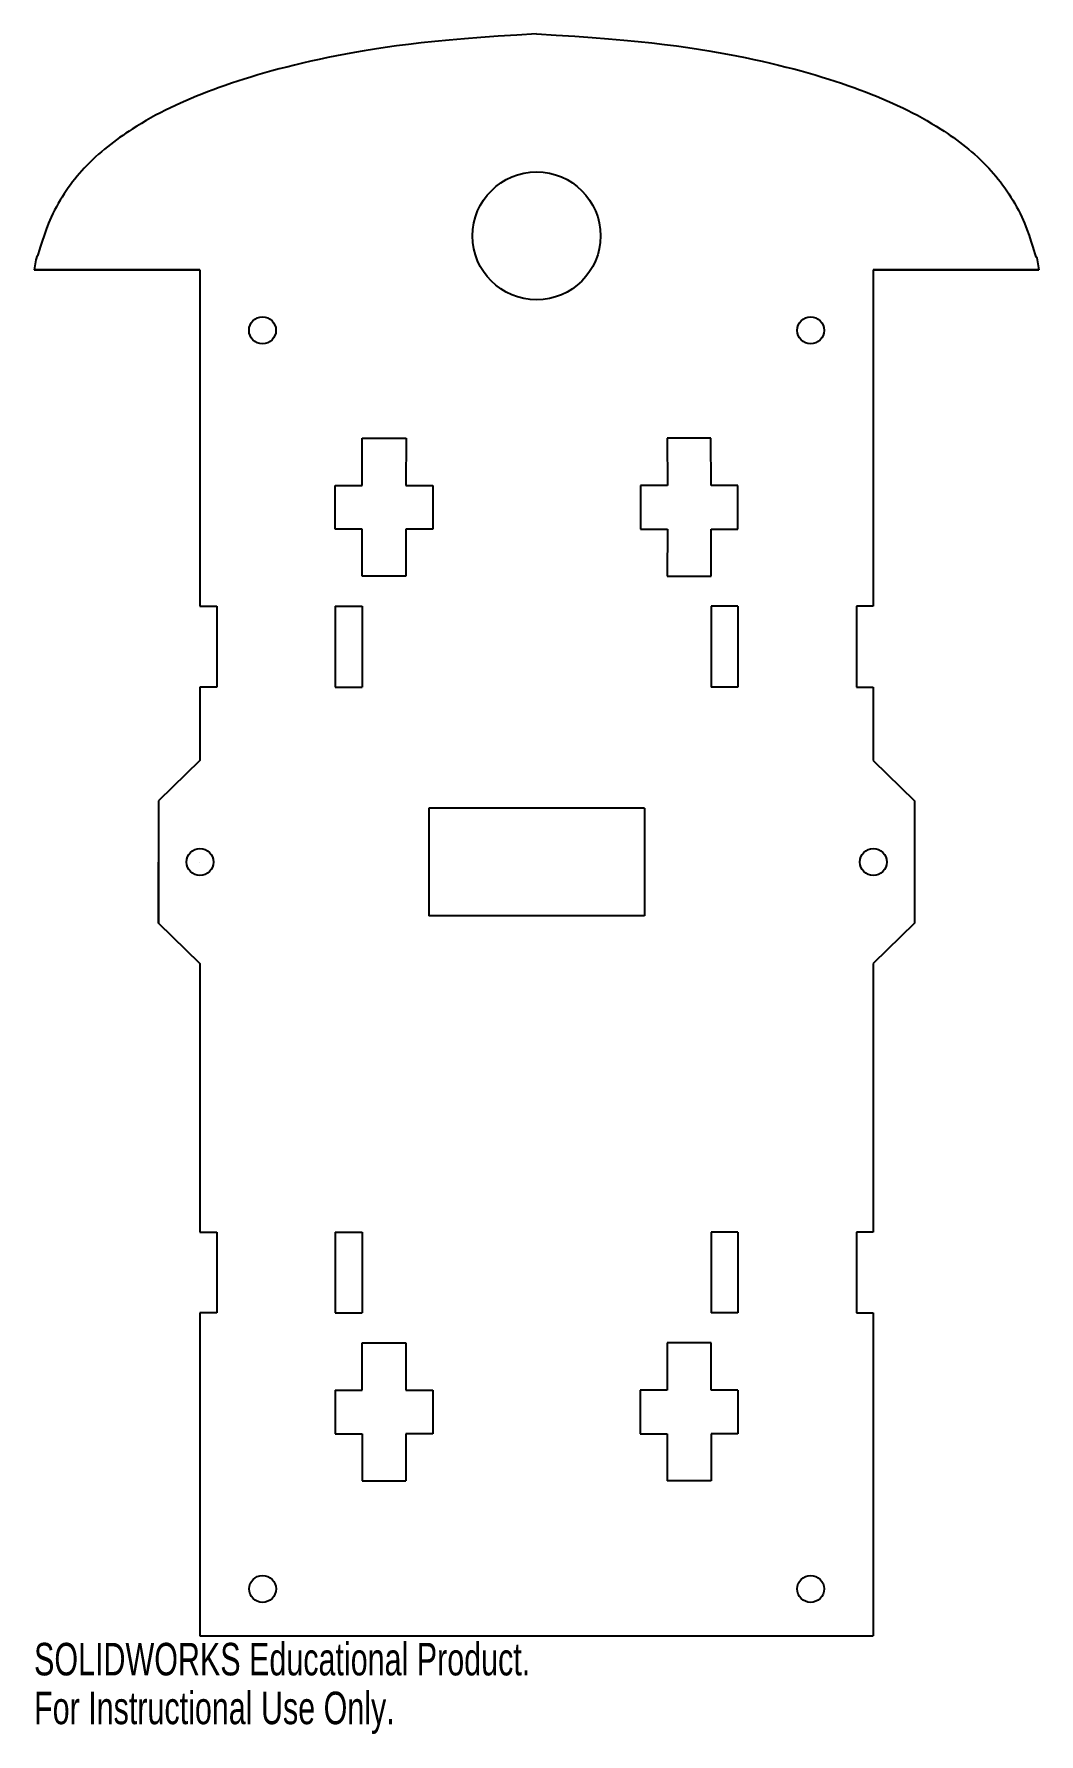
# Model space of a CAD drawing. Header units: millimetres. Extents: x -75 to 75, y -130 to 123.
import ezdxf

# ---------------------------------------------------------------- set-up
doc = ezdxf.new("R2010")
doc.units = ezdxf.units.MM
doc.styles.add('SLDTEXTSTYLE0', font='TXT', dxfattribs={"width": 0.7})

msp = doc.modelspace()

# ---------------------------------------------------------------- linework, layer by layer
at = {"color": 7, "linetype": 'Continuous'}
for p, q in [((-74.62, 88), (-50.01, 88)), ((-50.01, 88), (-74.62, 88)), ((-50.01, 88), (-50, 38)), ((74.6, 88), (49.99, 88)), ((49.99, 88), (74.6, 88)), ((50, 88), (50, 38)), ((-25.9, 55.96), (-25.89, 62.96)), ((-25.89, 62.96), (-19.39, 62.96)), ((-19.39, 62.96), (-19.42, 55.96)), ((19.39, 62.96), (19.42, 55.96)), ((25.89, 62.96), (19.39, 62.96)), ((25.9, 55.96), (25.89, 62.96)), ((-29.9, 49.46), (-29.9, 55.96)), ((-29.9, 55.96), (-25.9, 55.96)), ((-19.42, 55.96), (-15.42, 55.96)), ((-15.42, 55.96), (-15.43, 49.46)), ((15.42, 55.96), (15.43, 49.46)), ((19.42, 55.96), (15.42, 55.96)), ((29.9, 55.96), (25.9, 55.96)), ((29.9, 49.46), (29.9, 55.96)), ((-25.9, 49.46), (-29.9, 49.46)), ((-25.9, 42.46), (-25.9, 49.46)), ((-15.43, 49.46), (-19.43, 49.46)), ((-19.43, 49.46), (-19.4, 42.46)), ((15.43, 49.46), (19.43, 49.46)), ((19.43, 49.46), (19.4, 42.46)), ((25.9, 42.46), (25.9, 49.46)), ((25.9, 49.46), (29.9, 49.46)), ((-19.4, 42.46), (-25.9, 42.46)), ((19.4, 42.46), (25.9, 42.46)), ((-50, 38), (-47.5, 38)), ((-47.5, 38), (-47.5, 26)), ((-29.9, 38), (-25.9, 38)), ((-29.9, 38), (-29.9, 26)), ((-25.9, 38), (-25.9, 26)), ((25.9, 38), (25.9, 26)), ((29.9, 38), (25.9, 38)), ((29.9, 38), (29.9, 26)), ((47.5, 38), (47.5, 26)), ((50, 38), (47.5, 38)), ((-47.5, 26), (-50, 26)), ((-50, 26), (-50, 15.07)), ((-29.9, 26), (-25.9, 26)), ((29.9, 26), (25.9, 26)), ((47.5, 26), (50, 26)), ((50, 26), (50, 15.07)), ((-50, 15.07), (-56.13, 9.09)), ((-50, 15.07), (-56.13, 9.09)), ((-50, 15.07), (-56.13, 9.09)), ((-50, 15.07), (-56.13, 9.09)), ((50, 15.07), (56.13, 9.09)), ((-56.13, 9.09), (-56.13, 0)), ((16, 8), (-16, 8)), ((-16, 8), (-16, -8)), ((16, 8), (16, -8)), ((56.13, 9.09), (56.13, -9.09)), ((-56.13, -9.09), (-56.13, 0)), ((-56.13, 0), (-56.13, -9.09)), ((-50, 0), (-49.98, 0)), ((-50, 0), (-50, 0)), ((-56.13, -9.09), (-50, -15.07)), ((-50, -15.07), (-56.13, -9.09)), ((-56.13, -9.09), (-50, -15.07)), ((-56.13, -9.09), (-50, -15.07)), ((-56.13, -9.09), (-50, -15.07)), ((16, -8), (-16, -8)), ((56.13, -9.09), (50, -15.07)), ((-50, -15.07), (-50, -55)), ((50, -15.07), (50, -55)), ((-50, -55), (-47.5, -55)), ((-47.5, -55), (-47.5, -67)), ((-29.9, -55), (-25.9, -55)), ((-29.9, -55), (-29.9, -67)), ((-25.9, -55), (-25.9, -67)), ((25.9, -55), (25.9, -67)), ((29.9, -55), (25.9, -55)), ((29.9, -55), (29.9, -67)), ((47.5, -55), (47.5, -67)), ((50, -55), (47.5, -55)), ((-47.5, -67), (-50, -67)), ((-50, -67), (-50, -115)), ((-29.9, -67), (-25.9, -67)), ((29.9, -67), (25.9, -67)), ((47.5, -67), (50, -67)), ((50, -67), (50, -115)), ((-25.9, -78.46), (-25.9, -71.46)), ((-25.9, -71.46), (-19.4, -71.46)), ((-19.4, -71.46), (-19.4, -78.46)), ((19.4, -71.46), (19.4, -78.46)), ((25.9, -71.46), (19.4, -71.46)), ((25.9, -78.46), (25.9, -71.46)), ((-29.9, -78.46), (-25.9, -78.46)), ((-29.9, -78.46), (-29.9, -84.96)), ((-19.4, -78.46), (-15.4, -78.46)), ((-15.4, -78.46), (-15.4, -84.96)), ((15.4, -78.46), (15.4, -84.96)), ((19.4, -78.46), (15.4, -78.46)), ((29.9, -78.46), (25.9, -78.46)), ((29.9, -78.46), (29.9, -84.96)), ((-29.9, -84.96), (-25.9, -84.96)), ((-25.9, -84.96), (-25.9, -91.96)), ((-15.4, -84.96), (-19.4, -84.96)), ((-19.4, -84.96), (-19.4, -91.96)), ((15.4, -84.96), (19.4, -84.96)), ((19.4, -84.96), (19.4, -91.96)), ((25.9, -84.96), (25.9, -91.96)), ((29.9, -84.96), (25.9, -84.96)), ((-25.9, -91.96), (-19.4, -91.96)), ((25.9, -91.96), (19.4, -91.96)), ((-50, -115), (50, -115))]:
    msp.add_line(p, q, dxfattribs=at)
for centre, radius in [((0, 93.04), 9.5), ((-40.7, 79), 2), ((40.69, 79), 2), ((-49.98, 0), 2), ((50, 0), 2), ((-40.69, -108), 2), ((40.69, -108), 2)]:
    msp.add_circle(centre, radius, dxfattribs=at)
for points, knots in [([(-0.01, 123.04), (-16.14, 122.21), (-32.77, 119.6), (-48.7, 114.92), (-59.06, 109.97), (-67.12, 103.8), (-72.34, 96.45), (-74.62, 88), (-74.07, 90.9), (-74.62, 88)], [0, 0, 0, 0, 0.181425, 0.370599, 0.557235, 0.686273, 0.800329, 0.901611, 1, 1, 1, 1]), ([(-0.01, 123.04), (16.11, 122.21), (32.74, 119.6), (48.68, 114.92), (59.04, 109.97), (67.1, 103.8), (72.32, 96.45), (74.6, 88), (74.05, 90.9), (74.6, 88)], [0, 0, 0, 0, 0.1814255, 0.3705992, 0.5572352, 0.6862731, 0.8003291, 0.9016111, 1, 1, 1, 1])]:
    msp.add_open_spline(points, degree=3, knots=knots, dxfattribs=at)

# ---------------------------------------------------------------- texts
at = {"color": 7, "linetype": 'Continuous', "char_height": 4.8336, "attachment_point": 1, "style": 'SLDTEXTSTYLE0'}
for s, insert in [('SOLIDWORKS Educational Product.', (-74.62, -116.02)), ('For Instructional Use Only.', (-74.62, -123.27))]:
    msp.add_mtext(s, dxfattribs=dict(at, insert=insert))

doc.saveas('drawing.dxf')
